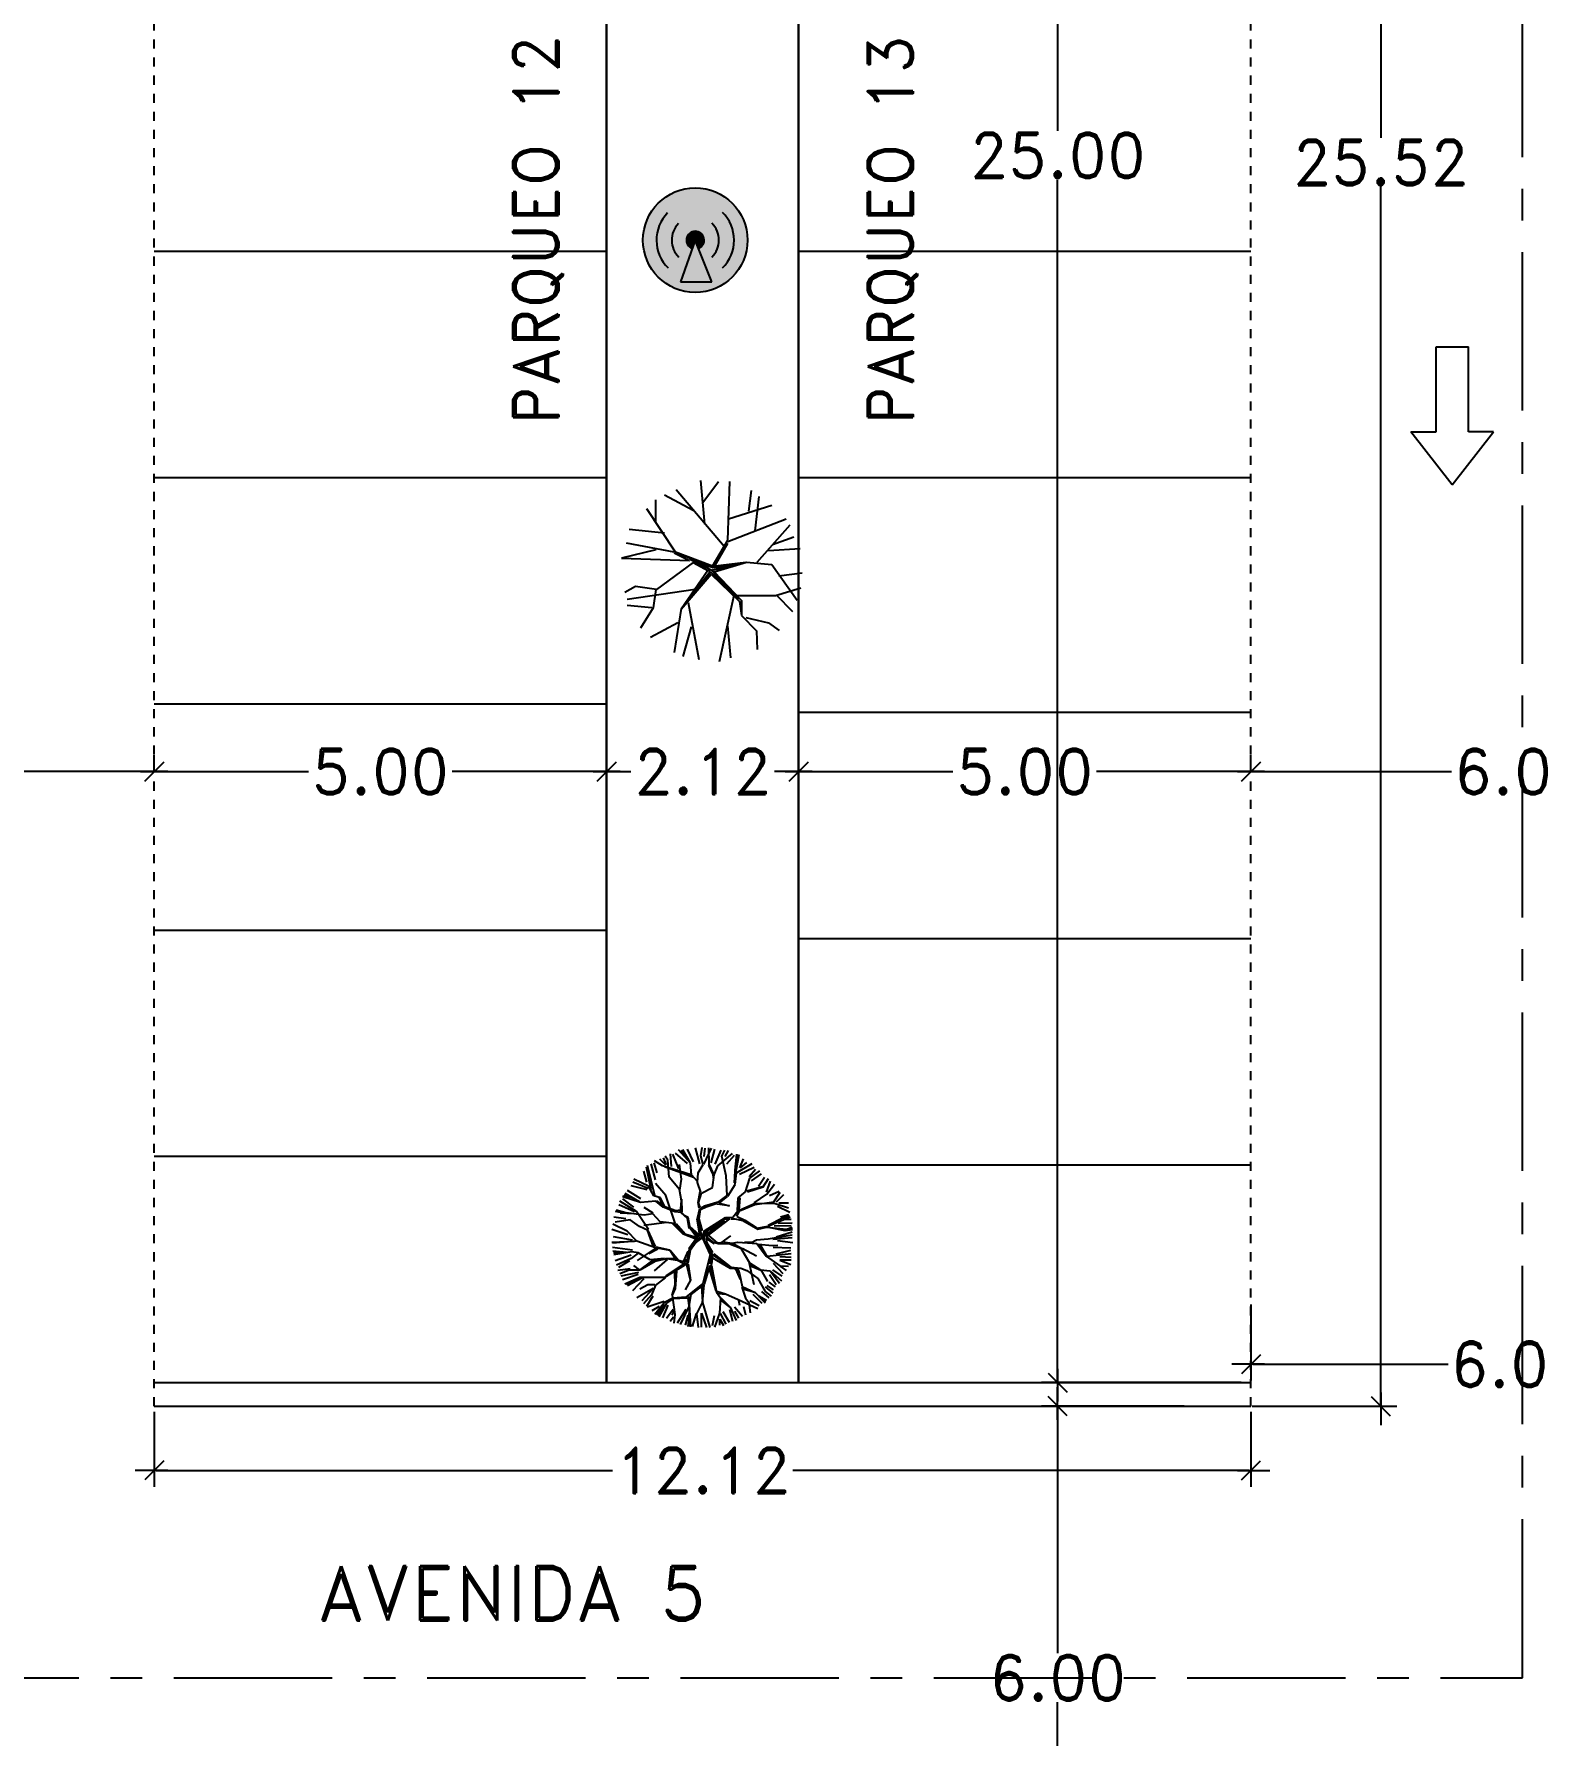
# Model space of a CAD drawing. Header units: millimetres. Extents: x 1590 to 1932, y -48 to 167.
# Drawn here: x 1713.58 to 1730.23, y 58.94 to 77.75 of the extents above; entities that cross this region are included whole.
import ezdxf

# ---------------------------------------------------------------- set-up
doc = ezdxf.new("R2010")
doc.units = ezdxf.units.MM
doc.header["$LTSCALE"] = 0.1
doc.header["$MEASUREMENT"] = 0
doc.header["$PDMODE"] = 35
doc.header["$PDSIZE"] = 0.75
doc.linetypes.add('CENTERX2', pattern=[4, 2.5, -0.5, 0.5, -0.5])
doc.linetypes.add('DASHED', pattern=[0.75, 0.5, -0.25])
doc.layers.get('0').update_dxf_attribs({"linetype": 'CONTINUOUS'})
doc.layers.get('DEFPOINTS').update_dxf_attribs({"linetype": 'CONTINUOUS'})
for name, color, linetype in [('ACCESSP01', 7, 'CONTINUOUS'), ('ACCESSP02', 7, 'CONTINUOUS'), ('CALLES', 3, 'CONTINUOUS'), ('L-SITE-TREE', 6, 'CONTINUOUS'), ('PARED', 4, 'CONTINUOUS'), ('PAREDES', 3, 'CONTINUOUS'), ('TEXT', 3, 'CONTINUOUS')]:
    doc.layers.add(name, color=color, linetype=linetype)
doc.styles.add('ROMAND', font='romand.shx')
doc.dimstyles.new('URBA', dxfattribs={"dimtxt": 20, "dimasz": 0.5, "dimexe": 1.25, "dimexo": 0.63, "dimgap": 0.63, "dimtad": 0, "dimtih": 1, "dimtoh": 1, "dimzin": 1, "dimdsep": 46, "dimtxsty": 'ROMAND', "dimcen": 2.5, "dimclrd": 1, "dimclre": 1, "dimclrt": 3, "dimadec": 0, "dimazin": 0, "dimtfac": 1, "dimtmove": 0, "dimatfit": 3, "dimfxl": 1, "dimtvp": 1, "dimtolj": 1, "dimtzin": 1, "dimarcsym": 0})

# ---------------------------------------------------------------- blocks, each defined once
blk = doc.blocks.new('UTP1$0$DIMBLOCK')
at = {"color": 1}
blk.add_line((-7.5, 0), (10.5, 0), dxfattribs=at)
at = {"color": 4}
blk.add_line((-5.25, -5.25), (5.25, 5.25), dxfattribs=at)
blk = doc.blocks.new('*D38')
at = {"color": 1, "linetype": 'Continuous', "lineweight": -2, "transparency": 16777216}
for p, q in [((1726.289, 62.587), (1724.711, 62.587)), ((1724.891, 62.567), (1724.891, 59.857)), ((1724.891, 56.607), (1724.891, 59.317)), ((1726.289, 56.587), (1724.711, 56.587))]:
    blk.add_line(p, q, dxfattribs=at)
at = {"layer": 'DEFPOINTS', "color": 0, "linetype": 'Continuous', "transparency": 16777216}
for p in [(1726.351, 62.587), (1724.891, 56.587), (1726.351, 56.587)]:
    blk.add_point(p, dxfattribs=at)
at = {"color": 1, "linetype": 'Continuous', "lineweight": -2, "transparency": 16777216, "xscale": 0.02, "yscale": 0.02, "zscale": 0.02}
for p, rotation in [((1724.891, 62.587), 90), ((1724.891, 56.587), 270)]:
    blk.add_blockref('UTP1$0$DIMBLOCK', p, dxfattribs=dict(at, rotation=rotation))
at = {"color": 3, "linetype": 'Continuous', "transparency": 16777216, "insert": (1724.891, 59.587), "char_height": 0.5, "attachment_point": 5, "style": 'ROMAND'}
blk.add_mtext('\\A1;6.00', dxfattribs=at)
blk = doc.blocks.new('02PTRX04')
at = {"color": 0, "linetype": 'ByBlock'}
for p, q in [((-0.1575, 0.4268), (-0.1641, 0.4744)), ((-0.1439, 0.4739), (-0.0961, 0.3981)), ((-0.08, 0.384), (-0.1276, 0.4828)), ((-0.0986, 0.4864), (-0.0833, 0.4309)), ((-0.08, 0.4506), (-0.0866, 0.4934)), ((-0.08, 0.4934), (-0.076, 0.4528)), ((-0.0778, 0.3731), (-0.0716, 0.4956)), ((-0.0394, 0.4228), (-0.0628, 0.4934)), ((-0.0373, 0.4246), (-0.0285, 0.5)), ((-0.0103, 0.4207), (0.0175, 0.4991)), ((-0.0103, 0.4966), (-0.0103, 0.4207)), ((-0.0051, 0.3603), (0.0359, 0.5)), ((0.0503, 0.489), (0.0605, 0.4335)), ((0.0896, 0.4206), (0.0615, 0.4978)), ((0.0908, 0.4536), (0.1111, 0.489)), ((0.0908, 0.4864), (0.0908, 0.4536)), ((0.0918, 0.4228), (0.124, 0.4806)), ((0.1437, 0.4714), (0.1086, 0.4134)), ((-0.3132, 0.3805), (-0.2778, 0.3248)), ((-0.2175, 0.3559), (-0.31, 0.3862)), ((-0.2829, 0.4057), (-0.2424, 0.3805)), ((-0.2157, 0.3603), (-0.269, 0.4268)), ((-0.2606, 0.4268), (-0.2175, 0.3712)), ((-0.2175, 0.3712), (-0.2519, 0.4356)), ((-0.2047, 0.3646), (-0.2456, 0.44)), ((-0.2249, 0.4462), (-0.1946, 0.3754)), ((-0.2045, 0.4485), (-0.1668, 0.3981)), ((-0.1844, 0.4638), (-0.1643, 0.4411)), ((-0.1619, 0.4056), (-0.1747, 0.4312)), ((-0.1725, 0.3215), (-0.1575, 0.4268)), ((-0.0866, 0.3368), (-0.0778, 0.3902)), ((-0.0778, 0.3902), (-0.08, 0.4506)), ((-0.0073, 0.3603), (-0.0373, 0.4246)), ((0.094, 0.3347), (0.0896, 0.4206)), ((0.094, 0.3475), (0.1474, 0.3884)), ((0.0958, 0.3347), (0.1474, 0.3862)), ((0.1437, 0.4006), (0.1615, 0.4638)), ((0.1474, 0.3862), (0.1817, 0.4612)), ((0.1717, 0.4083), (0.1944, 0.4485)), ((0.1717, 0.3854), (0.217, 0.436)), ((0.1927, 0.3453), (0.3002, 0.3946)), ((0.2221, 0.3828), (0.2323, 0.4284)), ((0.2505, 0.3603), (0.2592, 0.4184)), ((0.2575, 0.3502), (0.3079, 0.378)), ((-0.3285, 0.2313), (-0.3916, 0.297)), ((-0.2778, 0.2846), (-0.3687, 0.335)), ((-0.3078, 0.2637), (-0.3509, 0.2871)), ((-0.3384, 0.3502), (-0.2778, 0.2846)), ((-0.2862, 0.3197), (-0.3316, 0.369)), ((-0.265, 0.2659), (-0.2862, 0.3197)), ((-0.1681, 0.3368), (-0.2157, 0.3603)), ((-0.1681, 0.3409), (-0.2047, 0.3646)), ((-0.1725, 0.3215), (-0.1553, 0.2659)), ((-0.1553, 0.2831), (-0.1725, 0.3215)), ((-0.1297, 0.3387), (-0.1681, 0.3409)), ((-0.0972, 0.3325), (-0.1681, 0.3368)), ((-0.1488, 0.1884), (-0.1553, 0.2831)), ((-0.0866, 0.3368), (-0.1297, 0.3387)), ((-0.0716, 0.2377), (-0.1016, 0.2915)), ((-0.0029, 0.2571), (-0.0972, 0.3325)), ((-0.08, 0.3431), (-0.0778, 0.3281)), ((-0.0694, 0.3175), (-0.0778, 0.3731)), ((0.0037, 0.2593), (-0.0694, 0.3175)), ((-0.0113, 0.2721), (-0.0051, 0.3581)), ((0.0015, 0.2637), (-0.0073, 0.3603)), ((0.0315, 0.1756), (0.068, 0.2959)), ((0.0443, 0.1562), (0.0724, 0.3043)), ((0.0724, 0.3043), (0.094, 0.3347)), ((0.0746, 0.2981), (0.1218, 0.3131)), ((0.0808, 0.3109), (0.124, 0.3153)), ((0.1218, 0.3131), (0.1927, 0.3453)), ((0.1949, 0.3475), (0.1989, 0.3753)), ((0.2121, 0.2765), (0.2333, 0.3368)), ((0.2143, 0.2721), (0.287, 0.3065)), ((0.2183, 0.2853), (0.2848, 0.3043)), ((0.2333, 0.3368), (0.2505, 0.3603)), ((0.2725, 0.3148), (0.3232, 0.3652)), ((0.287, 0.3065), (0.3408, 0.3624)), ((0.3002, 0.2293), (0.3408, 0.3003)), ((0.3064, 0.3281), (0.3452, 0.3559)), ((0.3064, 0.3237), (0.3495, 0.3475)), ((0.3206, 0.2996), (0.3611, 0.335)), ((0.3408, 0.3003), (0.3751, 0.3259)), ((0.3408, 0.2744), (0.3838, 0.3098)), ((0.3509, 0.2667), (0.3863, 0.2919)), ((-0.4109, 0.1821), (-0.4624, 0.2034)), ((-0.3588, 0.196), (-0.457, 0.2163)), ((-0.3611, 0.2061), (-0.4471, 0.2364)), ((-0.3509, 0.2227), (-0.4346, 0.2593)), ((-0.3509, 0.2249), (-0.4259, 0.2615)), ((-0.3359, 0.2249), (-0.4197, 0.2699)), ((-0.2157, 0.2227), (-0.3509, 0.2227)), ((-0.269, 0.2637), (-0.3078, 0.2637)), ((-0.2113, 0.2249), (-0.265, 0.2659)), ((-0.1297, 0.1712), (-0.2157, 0.2227)), ((-0.106, 0.1456), (-0.2069, 0.2143)), ((-0.1553, 0.2659), (-0.1575, 0.1927)), ((-0.0932, 0.1518), (-0.0738, 0.2355)), ((-0.0844, 0.1496), (-0.0716, 0.2377)), ((0.0381, 0.098), (-0.0029, 0.2571)), ((0.0337, 0.1606), (0.0037, 0.2593)), ((0.0381, 0.1628), (0.0509, 0.2143)), ((0.1777, 0.1756), (0.2033, 0.2337)), ((0.1905, 0.1756), (0.1989, 0.2034)), ((0.1989, 0.2034), (0.2143, 0.2721)), ((0.2399, 0.184), (0.3002, 0.2293)), ((0.253, 0.1434), (0.2788, 0.2616)), ((0.3175, 0.18), (0.3539, 0.2445)), ((0.3611, 0.2492), (0.3963, 0.2744)), ((0.366, 0.2061), (0.4013, 0.2616)), ((0.369, 0.1864), (0.4205, 0.2552)), ((0.369, 0.1864), (0.4313, 0.2422)), ((0.3812, 0.1809), (0.4342, 0.2163)), ((0.3863, 0.143), (0.4393, 0.2011)), ((-0.3958, 0.0811), (-0.4946, 0.0983)), ((-0.399, 0.1), (-0.4873, 0.1303)), ((-0.4, 0.1176), (-0.4796, 0.1542)), ((-0.4041, 0.1759), (-0.4723, 0.1835)), ((-0.4092, 0.1303), (-0.4698, 0.1682)), ((-0.3509, 0.1821), (-0.4109, 0.1821)), ((-0.3592, 0.0875), (-0.4, 0.1176)), ((-0.3528, 0.18), (-0.385, 0.1563)), ((-0.2604, 0.0596), (-0.3657, 0.1283)), ((-0.2948, 0.1262), (-0.3613, 0.0875)), ((-0.269, 0.1346), (-0.3509, 0.1821)), ((-0.2862, 0.1327), (-0.3506, 0.18)), ((-0.2154, 0.1176), (-0.2948, 0.1262)), ((-0.2196, 0.1241), (-0.2862, 0.1327)), ((-0.2003, 0.124), (-0.2712, 0.1862)), ((-0.2047, 0.1196), (-0.269, 0.1346)), ((-0.1595, 0.1197), (-0.2089, 0.1197)), ((-0.1425, 0.1284), (-0.2047, 0.1196)), ((-0.1382, 0.1284), (-0.1831, 0.0746)), ((-0.1509, 0.1262), (-0.1831, 0.0747)), ((-0.1126, 0.1456), (-0.1425, 0.1284)), ((-0.1104, 0.1368), (-0.1382, 0.1284)), ((-0.0866, 0.1434), (-0.1297, 0.1712)), ((-0.1104, 0.1368), (-0.0844, 0.0768)), ((-0.095, 0.1218), (-0.106, 0.1456)), ((-0.0778, 0.068), (-0.0932, 0.1412)), ((-0.0738, 0.0746), (-0.0866, 0.1434)), ((-0.0076, 0.0016), (0.0381, 0.098)), ((0.0443, 0.1518), (0.0337, 0.1606)), ((0.0465, 0.0918), (0.0359, 0.1496)), ((0.0509, 0.0918), (0.0443, 0.1518)), ((0.0509, 0.1152), (0.1474, 0.1712)), ((0.0552, 0.1024), (0.1324, 0.154)), ((0.0574, 0.0918), (0.1518, 0.1668)), ((0.1474, 0.1712), (0.1905, 0.1756)), ((0.1518, 0.1668), (0.2077, 0.1712)), ((0.2077, 0.1712), (0.2399, 0.184)), ((0.2078, 0.0617), (0.2551, 0.1413)), ((0.2143, 0.0617), (0.2938, 0.1025)), ((0.2551, 0.1413), (0.3153, 0.18)), ((0.2572, 0.1563), (0.3175, 0.1821)), ((0.2959, 0.0359), (0.3474, 0.1048)), ((0.3131, 0.0424), (0.3518, 0.109)), ((0.3153, 0.18), (0.369, 0.1864)), ((0.3474, 0.1048), (0.4227, 0.1584)), ((0.3518, 0.1048), (0.4849, 0.0897)), ((0.4217, 0.128), (0.4823, 0.1507)), ((0.4217, 0.1254), (0.4848, 0.1254)), ((0.4217, 0.1076), (0.4848, 0.1102)), ((0.4227, 0.1584), (0.4699, 0.1606)), ((0.4265, 0.1631), (0.4568, 0.1835)), ((-0.5053, 0.0274), (-0.3808, 0.0231)), ((-0.3743, 0.0231), (-0.5032, 0.0338)), ((-0.3916, 0.0722), (-0.5026, 0.0572)), ((-0.4258, 0.0854), (-0.5011, 0.0768)), ((-0.3916, 0.0168), (-0.4975, -0.0008)), ((-0.4967, 0.0854), (-0.4538, 0.0875)), ((-0.3681, 0.023), (-0.4219, -0.0329)), ((-0.3613, 0.0875), (-0.3958, 0.0811)), ((-0.265, 0.0596), (-0.3681, 0.023)), ((-0.2755, 0.0531), (-0.3098, -0.0392)), ((-0.2648, 0.051), (-0.3056, -0.0371)), ((-0.3012, 0.0897), (-0.2518, 0.064)), ((-0.1831, 0.0746), (-0.265, 0.0596)), ((-0.2625, 0.0531), (-0.1874, 0.0703)), ((-0.0456, 0.0102), (-0.1122, -0.0156)), ((-0.0392, 0.0016), (-0.1101, -0.0177)), ((-0.0371, 0.0037), (-0.08, 0.064)), ((-0.0416, 0.0187), (-0.0778, 0.068)), ((-0.0076, 0.0016), (-0.0756, -0.0585)), ((-0.0394, 0.0274), (-0.0738, 0.0746)), ((-0.0735, -0.05), (-0.0306, 0.0081)), ((-0.0199, 0.0037), (-0.0735, -0.05)), ((-0.0051, 0.0015), (-0.0416, 0.0187)), ((-0.0051, 0.0015), (-0.0394, 0.0274)), ((-0.0076, 0.0016), (-0.0327, -0.1037)), ((-0.0076, 0.0016), (0.0465, 0.0918)), ((-0.0076, 0.0016), (0.0059, -0.0351)), ((0.0081, 0.0143), (0.0037, 0.0015)), ((0.0037, 0.0015), (0.0121, -0.0329)), ((0.0121, -0.0329), (0.0165, 0.0015)), ((0.0165, 0.0274), (0.0509, 0.0852)), ((0.0165, 0.0015), (0.0165, 0.0274)), ((0.0167, 0.0081), (0.0596, 0.0359)), ((0.0188, -0.0005), (0.051, 0.0252)), ((0.0274, -0.0091), (0.0768, 0.0317)), ((0.051, 0.0252), (0.0812, 0.0359)), ((0.0768, 0.0317), (0.0983, 0.0317)), ((0.0812, 0.0359), (0.1477, 0.0359)), ((0.0983, 0.0317), (0.152, -0.007)), ((0.1111, 0.0252), (0.1563, 0.0338)), ((0.1413, 0.0359), (0.2078, 0.0617)), ((0.1477, 0.0359), (0.1907, 0.0274)), ((0.1649, 0.0359), (0.2101, 0.0617)), ((0.1907, 0.0274), (0.2959, 0.0359)), ((0.2272, 0.0274), (0.2723, 0.0252)), ((0.2616, 0.0317), (0.2938, 0.0145)), ((0.2938, 0.0145), (0.3583, 0.0102)), ((0.3024, 0.0381), (0.3819, 0.0468)), ((0.3583, 0.0102), (0.4914, -0.0135)), ((0.3819, 0.0468), (0.4119, 0.0445)), ((0.3838, 0.0117), (0.4897, 0.0017)), ((0.3863, 0.0547), (0.4823, 0.0598)), ((0.4013, 0.0926), (0.4823, 0.0722)), ((0.409, 0.0193), (0.4948, 0.0295)), ((-0.4168, -0.0135), (-0.5051, -0.0413)), ((-0.4219, -0.0329), (-0.5012, -0.0717)), ((-0.4044, -0.0951), (-0.4881, -0.0822)), ((-0.3528, -0.0585), (-0.4044, -0.0951)), ((-0.3034, -0.0414), (-0.37, -0.1424)), ((-0.3056, -0.0371), (-0.3528, -0.0585)), ((-0.2024, -0.0801), (-0.3292, -0.065)), ((-0.2389, -0.0843), (-0.2797, -0.1295)), ((-0.1595, -0.0757), (-0.2389, -0.0843)), ((-0.1551, -0.078), (-0.2068, -0.2305)), ((-0.1122, -0.0156), (-0.1702, -0.0757)), ((-0.1101, -0.0177), (-0.1595, -0.0757)), ((-0.1509, -0.0757), (-0.0993, -0.0156)), ((-0.0779, -0.0478), (-0.0886, -0.1037)), ((-0.0756, -0.0585), (-0.0842, -0.108)), ((-0.0199, -0.0135), (-0.0348, -0.0994)), ((-0.0048, -0.0349), (-0.0241, -0.1016)), ((0.0059, -0.0351), (0.1218, -0.1083)), ((0.0209, -0.0051), (0.1455, -0.1017)), ((0.0209, -0.0157), (0.1174, -0.0889)), ((0.0231, -0.0373), (0.0209, -0.0157)), ((0.1152, -0.0973), (0.0231, -0.0373)), ((0.1174, -0.0889), (0.0337, -0.0351)), ((0.1733, -0.1017), (0.2183, -0.0911)), ((0.1861, -0.1145), (0.2293, -0.0933)), ((0.2183, -0.0911), (0.3002, -0.0435)), ((0.2293, -0.0933), (0.298, -0.0501)), ((0.298, -0.0501), (0.3558, -0.0607)), ((0.3002, -0.0435), (0.3495, -0.0545)), ((0.3495, -0.0545), (0.4589, -0.0435)), ((0.3558, -0.0607), (0.4439, -0.0973)), ((0.4376, -0.1039), (0.3579, -0.0651)), ((0.4526, -0.0351), (0.3623, -0.0523)), ((0.3914, -0.0617), (0.4848, -0.0639)), ((0.4013, -0.0008), (0.4897, -0.0288)), ((0.4141, -0.0767), (0.4897, -0.0792)), ((0.4932, -0.0395), (0.4526, -0.0351)), ((0.4589, -0.0435), (0.4914, -0.0545)), ((0.4932, -0.0457), (0.4676, -0.0417)), ((-0.4293, -0.1019), (-0.495, -0.1095)), ((-0.4494, -0.1339), (-0.486, -0.1424)), ((-0.428, -0.1339), (-0.4817, -0.1488)), ((-0.3814, -0.1398), (-0.4672, -0.1777)), ((-0.37, -0.1424), (-0.4624, -0.1982)), ((-0.385, -0.1295), (-0.4603, -0.1316)), ((-0.384, -0.165), (-0.4446, -0.2106)), ((-0.327, -0.1209), (-0.428, -0.1339)), ((-0.2797, -0.1295), (-0.327, -0.1209)), ((-0.2776, -0.1316), (-0.327, -0.1639)), ((-0.2217, -0.166), (-0.2625, -0.1982)), ((-0.2583, -0.2005), (-0.2217, -0.1746)), ((-0.2217, -0.1746), (-0.2432, -0.2176)), ((-0.2131, -0.1682), (-0.2368, -0.2176)), ((-0.1573, -0.1402), (-0.2217, -0.166)), ((-0.153, -0.1446), (-0.2131, -0.1682)), ((-0.1229, -0.136), (-0.1573, -0.1402)), ((-0.1273, -0.1488), (-0.153, -0.1446)), ((-0.1273, -0.136), (-0.1208, -0.2005)), ((-0.0886, -0.1037), (-0.1229, -0.1339)), ((-0.0993, -0.1166), (-0.1229, -0.136)), ((-0.1208, -0.209), (-0.1187, -0.1381)), ((-0.0842, -0.108), (-0.0993, -0.1166)), ((-0.0327, -0.1037), (-0.0199, -0.1574)), ((-0.0241, -0.1596), (-0.0285, -0.1919)), ((-0.0176, -0.166), (-0.0262, -0.1896)), ((-0.0241, -0.1016), (-0.0155, -0.1532)), ((-0.0199, -0.1574), (0.006, -0.1724)), ((-0.0155, -0.1532), (0.0146, -0.1682)), ((0.006, -0.1724), (0.0876, -0.1961)), ((0.0146, -0.1682), (0.0768, -0.1875)), ((0.1434, -0.1724), (0.064, -0.1833)), ((0.0876, -0.1875), (0.1327, -0.2241)), ((0.0897, -0.1875), (0.1434, -0.1724)), ((0.1455, -0.1017), (0.1152, -0.0973)), ((0.1218, -0.1083), (0.1627, -0.1105)), ((0.1518, -0.1017), (0.1733, -0.1017)), ((0.1627, -0.1105), (0.1905, -0.1448)), ((0.1839, -0.1145), (0.1989, -0.1448)), ((0.1885, -0.1467), (0.1928, -0.2176)), ((0.1905, -0.1448), (0.287, -0.1876)), ((0.2015, -0.2176), (0.195, -0.1488)), ((0.1989, -0.1448), (0.2848, -0.181)), ((0.2848, -0.181), (0.3901, -0.1942)), ((0.287, -0.1876), (0.3967, -0.1854)), ((0.3967, -0.1854), (0.4698, -0.162)), ((0.409, -0.1701), (0.4772, -0.1373)), ((0.4265, -0.1121), (0.4721, -0.1248)), ((0.476, -0.1145), (0.4376, -0.1039)), ((0.4804, -0.1083), (0.4398, -0.0995)), ((0.4439, -0.0973), (0.4848, -0.0995)), ((-0.3485, -0.1919), (-0.4452, -0.2219)), ((-0.4022, -0.2176), (-0.4452, -0.2262)), ((-0.4387, -0.2348), (-0.4022, -0.2176)), ((-0.4344, -0.2434), (-0.355, -0.1961)), ((-0.346, -0.2106), (-0.4194, -0.2584)), ((-0.3107, -0.261), (-0.399, -0.2839)), ((-0.3056, -0.2686), (-0.3891, -0.304)), ((-0.2625, -0.1982), (-0.3485, -0.1919)), ((-0.2884, -0.2606), (-0.3142, -0.3873)), ((-0.269, -0.2305), (-0.3098, -0.396)), ((-0.2734, -0.2283), (-0.3034, -0.2821)), ((-0.2368, -0.2176), (-0.2734, -0.2283)), ((-0.2068, -0.2305), (-0.2648, -0.2971)), ((-0.1315, -0.2627), (-0.1895, -0.3315)), ((-0.1208, -0.2005), (-0.1315, -0.2627)), ((-0.1294, -0.2585), (-0.1208, -0.3207)), ((-0.0134, -0.2476), (-0.0327, -0.3014)), ((-0.0285, -0.1919), (-0.0176, -0.252)), ((-0.0262, -0.1896), (-0.0113, -0.2434)), ((-0.0113, -0.2434), (0.051, -0.2735)), ((0.051, -0.2735), (0.0596, -0.3444)), ((0.0876, -0.1961), (0.1306, -0.2305)), ((0.1306, -0.2305), (0.1262, -0.3379)), ((0.1348, -0.2262), (0.1756, -0.2907)), ((0.1928, -0.2176), (0.2336, -0.2499)), ((0.2336, -0.2499), (0.2572, -0.3251)), ((0.2401, -0.2562), (0.326, -0.2799)), ((0.2444, -0.2499), (0.3303, -0.2778)), ((0.2809, -0.1896), (0.3497, -0.2369)), ((0.3054, -0.2813), (0.3382, -0.3317)), ((0.3303, -0.2778), (0.3604, -0.323)), ((0.3484, -0.2485), (0.3711, -0.3091)), ((0.3497, -0.2369), (0.3926, -0.2928)), ((0.366, -0.2307), (0.4192, -0.2533)), ((0.3901, -0.1942), (0.4245, -0.248)), ((0.4039, -0.1953), (0.4444, -0.2358)), ((0.4166, -0.1902), (0.4696, -0.1902)), ((-0.3034, -0.2821), (-0.385, -0.3207)), ((-0.3132, -0.304), (-0.3285, -0.3646)), ((-0.2653, -0.3165), (-0.288, -0.4051)), ((-0.2552, -0.3544), (-0.2727, -0.4101)), ((-0.067, -0.3444), (-0.2261, -0.3938)), ((-0.2154, -0.3896), (-0.0542, -0.3315)), ((-0.1895, -0.3315), (-0.196, -0.426)), ((-0.1208, -0.3207), (-0.1315, -0.4003)), ((-0.0649, -0.3444), (-0.0714, -0.4088)), ((-0.0306, -0.3056), (-0.0649, -0.3444)), ((-0.0327, -0.3014), (-0.0285, -0.3552)), ((-0.0285, -0.3552), (-0.0005, -0.4003)), ((0.0532, -0.3465), (0.0295, -0.3981)), ((0.0596, -0.3444), (0.0318, -0.4024)), ((0.0554, -0.3272), (0.0532, -0.3465)), ((0.0596, -0.3444), (0.079, -0.3938)), ((0.1262, -0.3379), (0.1026, -0.4476)), ((0.1714, -0.2993), (0.1756, -0.3659)), ((0.1821, -0.4583), (0.1735, -0.3701)), ((0.1756, -0.2907), (0.1821, -0.3552)), ((0.1756, -0.3659), (0.1907, -0.4562)), ((0.18, -0.3552), (0.1971, -0.4562)), ((0.1821, -0.3552), (0.2702, -0.4067)), ((0.1995, -0.347), (0.2802, -0.3872)), ((0.2524, -0.3343), (0.2878, -0.3748)), ((0.2572, -0.3251), (0.311, -0.3659)), ((0.2652, -0.3116), (0.3206, -0.3493)), ((-0.2261, -0.3938), (-0.2711, -0.4218)), ((-0.2071, -0.3974), (-0.2399, -0.4303)), ((-0.2045, -0.4), (-0.2198, -0.4379)), ((-0.196, -0.426), (-0.211, -0.4476)), ((-0.1768, -0.3898), (-0.1819, -0.4605)), ((-0.1365, -0.3773), (-0.1694, -0.458)), ((-0.0884, -0.4076), (-0.1541, -0.4631)), ((-0.0714, -0.4088), (-0.138, -0.4819)), ((-0.1229, -0.4798), (-0.0821, -0.426)), ((-0.0714, -0.411), (-0.1143, -0.484)), ((-0.0556, -0.415), (-0.0884, -0.4858)), ((-0.0202, -0.4051), (-0.0431, -0.4934)), ((-0.0005, -0.4003), (-0.0134, -0.4497)), ((-0.0134, -0.4497), (-0.0069, -0.4949)), ((0.0016, -0.4003), (0.0446, -0.4905)), ((0.005, -0.4453), (0.0101, -0.4908)), ((0.0318, -0.4024), (0.0295, -0.4926)), ((0.0429, -0.4101), (0.063, -0.4858)), ((0.0656, -0.4025), (0.0984, -0.4807)), ((0.079, -0.3938), (0.1607, -0.4626)), ((0.1026, -0.4476), (0.1176, -0.4798)), ((0.1211, -0.4453), (0.1389, -0.4781)), ((0.1287, -0.4051), (0.1717, -0.4529)), ((0.202, -0.3821), (0.2221, -0.4328)), ((0.2046, -0.3821), (0.2397, -0.4124))]:
    blk.add_line(p, q, dxfattribs=at)
blk = doc.blocks.new('02PTRX03')
at = {"color": 0, "linetype": 'ByBlock'}
for p, q in [((-0.1087, 0.31), (-0.1542, 0.4739)), ((-0.1262, 0.1755), (-0.0667, 0.4907)), ((0.126, 0.1376), (0.0454, 0.5033)), ((0.0909, 0.3057), (0.1085, 0.4823)), ((-0.1647, 0.2091), (-0.2033, 0.4529)), ((0.2516, 0.3321), (0.2556, 0.436)), ((-0.3189, 0.2049), (-0.3889, 0.3184)), ((-0.1823, 0.2889), (-0.3329, 0.3688)), ((0.1683, 0.2487), (0.2516, 0.3321)), ((0.1925, 0.2595), (0.3186, 0.2889)), ((0.3186, 0.2889), (0.3782, 0.331)), ((-0.3259, 0.2049), (-0.4625, 0.1923)), ((-0.3049, 0.104), (-0.3189, 0.2049)), ((-0.0176, -0.0011), (-0.1647, 0.2133)), ((-0.1647, 0.2133), (0.0008, 0.0186)), ((0.1575, 0.1712), (0.1683, 0.2487)), ((0.1683, 0.1654), (0.1683, 0.2487)), ((0.3606, 0.1334), (0.4517, 0.2259)), ((-0.4169, 0.0872), (-0.4765, 0.1208)), ((-0.0877, 0.104), (-0.4625, 0.1586)), ((-0.3014, 0.104), (-0.4169, 0.0872)), ((-0.0981, -0.0448), (-0.3014, 0.104)), ((-0.1165, 0.1483), (-0.0065, 0.0057)), ((-0.0006, 0.0088), (-0.1165, 0.1483)), ((0.1508, 0.1572), (-0.0006, 0.0088)), ((0.0008, 0.0186), (0.1575, 0.1712)), ((0.0052, -0.0002), (0.1508, 0.1572)), ((0.0183, 0.0066), (0.1683, 0.1654)), ((0.1435, 0.1376), (0.3571, 0.1376)), ((0.3361, -0.0347), (0.4762, 0.1628)), ((0.3571, 0.1376), (0.4972, 0.0956)), ((-0.0065, 0.0057), (-0.0126, -0.0152)), ((0.0183, 0.0066), (0.196, -0.0473)), ((0.3747, 0.0283), (0.5043, 0.0115)), ((-0.494, -0.0683), (-0.1189, -0.0568)), ((-0.3049, -0.1146), (-0.494, -0.0683)), ((-0.2033, -0.0978), (-0.1189, -0.0568)), ((0.0084, -0.0256), (-0.1955, -0.102)), ((-0.1788, -0.0954), (0.0113, -0.018)), ((-0.1165, -0.0625), (0.0052, -0.0032)), ((-0.0126, -0.0152), (-0.1165, -0.0625)), ((-0.0981, -0.0448), (-0.0176, -0.0011)), ((0.1745, -0.0419), (0.0052, -0.0002)), ((0.0052, -0.0032), (0.0676, -0.021)), ((0.0084, -0.0256), (0.1925, -0.0473)), ((0.0084, -0.0256), (0.0944, -0.1692)), ((0.0113, -0.018), (0.1745, -0.0419)), ((0.0172, -0.021), (0.0943, -0.1516)), ((0.196, -0.0473), (0.3361, -0.0347)), ((0.2556, -0.0473), (0.4377, -0.2533)), ((-0.2033, -0.102), (-0.466, -0.1524)), ((-0.1955, -0.102), (-0.3539, -0.3415)), ((0.0729, -0.1342), (-0.1928, -0.4466)), ((0.0944, -0.1608), (0.4167, -0.2869)), ((0.0944, -0.1692), (0.105, -0.4929)), ((0.3186, -0.1104), (0.4937, -0.123)), ((0.3396, -0.144), (0.4587, -0.186)), ((-0.2558, -0.207), (-0.452, -0.2281)), ((-0.3049, -0.2702), (-0.3049, -0.392)), ((-0.0331, -0.2575), (-0.0562, -0.4971)), ((0.2451, -0.2196), (0.2661, -0.4088)), ((-0.0982, -0.3331), (-0.2558, -0.4172)), ((-0.0445, -0.3756), (0.0419, -0.4929)), ((0.0979, -0.2869), (0.3361, -0.3626)), ((0.21, -0.3289), (0.224, -0.4424))]:
    blk.add_line(p, q, dxfattribs=at)
blk = doc.blocks.new('2')
at = {"color": 3, "linetype": 'ByBlock'}
for p, q in [((1.063, -0.026), (0.479, 0.431)), ((0.479, 0.431), (0.479, 0.152)), ((0.479, 0.152), (-0.461, 0.152)), ((-0.461, 0.152), (-0.461, -0.204)), ((1.063, -0.026), (0.479, -0.483)), ((0.479, -0.204), (-0.461, -0.204)), ((0.479, -0.483), (0.479, -0.204))]:
    blk.add_line(p, q, dxfattribs=at)
blk = doc.blocks.new('*D128')
at = {"layer": 'CALLES', "color": 1, "linetype": 'Continuous', "transparency": 16777216}
for p, q in [((1727.028, 63.711), (1727.028, 62.87)), ((1733.028, 63.711), (1733.028, 62.87)), ((1727.048, 63.05), (1729.206, 63.05)), ((1733.008, 63.05), (1730.77, 63.05))]:
    blk.add_line(p, q, dxfattribs=at)
at = {"layer": 'DEFPOINTS', "color": 0, "linetype": 'Continuous', "transparency": 16777216}
for p in [(1727.028, 63.773), (1733.028, 63.773), (1733.028, 63.05)]:
    blk.add_point(p, dxfattribs=at)
at = {"layer": 'CALLES', "color": 1, "linetype": 'Continuous', "transparency": 16777216, "xscale": 0.02, "yscale": 0.02, "zscale": 0.02, "rotation": 180}
blk.add_blockref('UTP1$0$DIMBLOCK', (1727.028, 63.05), dxfattribs=at)
at = {"layer": 'CALLES', "color": 1, "linetype": 'Continuous', "transparency": 16777216, "xscale": 0.02, "yscale": 0.02, "zscale": 0.02}
blk.add_blockref('UTP1$0$DIMBLOCK', (1733.028, 63.05), dxfattribs=at)
at = {"layer": 'CALLES', "color": 3, "linetype": 'Continuous', "transparency": 16777216, "insert": (1729.988, 63.05), "char_height": 0.5, "attachment_point": 5, "style": 'ROMAND'}
blk.add_mtext('\\A1;6.00', dxfattribs=at)
blk = doc.blocks.new('*D179')
at = {"layer": 'CALLES', "color": 1, "linetype": 'Continuous', "transparency": 16777216}
for p, q in [((1708.906, 69.66), (1708.906, 69.778)), ((1714.906, 69.66), (1714.906, 69.778)), ((1708.926, 69.598), (1711.124, 69.598)), ((1714.886, 69.598), (1712.687, 69.598))]:
    blk.add_line(p, q, dxfattribs=at)
at = {"layer": 'DEFPOINTS', "color": 0, "linetype": 'Continuous', "transparency": 16777216}
for p in [(1708.906, 69.598), (1714.906, 69.598), (1714.906, 69.598)]:
    blk.add_point(p, dxfattribs=at)
at = {"layer": 'CALLES', "color": 1, "linetype": 'Continuous', "transparency": 16777216, "xscale": 0.02, "yscale": 0.02, "zscale": 0.02, "rotation": 180}
blk.add_blockref('UTP1$0$DIMBLOCK', (1708.906, 69.598), dxfattribs=at)
at = {"layer": 'CALLES', "color": 1, "linetype": 'Continuous', "transparency": 16777216, "xscale": 0.02, "yscale": 0.02, "zscale": 0.02}
blk.add_blockref('UTP1$0$DIMBLOCK', (1714.906, 69.598), dxfattribs=at)
at = {"layer": 'CALLES', "color": 3, "linetype": 'Continuous', "transparency": 16777216, "insert": (1711.906, 69.598), "char_height": 0.5, "attachment_point": 5, "style": 'ROMAND'}
blk.add_mtext('\\A1;6.00', dxfattribs=at)
blk = doc.blocks.new('*D180')
at = {"layer": 'CALLES', "color": 1, "linetype": 'Continuous', "transparency": 16777216}
for p, q in [((1714.906, 69.66), (1714.906, 69.778)), ((1719.906, 69.66), (1719.906, 69.778)), ((1714.926, 69.598), (1716.612, 69.598)), ((1719.886, 69.598), (1718.199, 69.598))]:
    blk.add_line(p, q, dxfattribs=at)
at = {"layer": 'DEFPOINTS', "color": 0, "linetype": 'Continuous', "transparency": 16777216}
for p in [(1714.906, 69.598), (1719.906, 69.598), (1719.906, 69.598)]:
    blk.add_point(p, dxfattribs=at)
at = {"layer": 'CALLES', "color": 1, "linetype": 'Continuous', "transparency": 16777216, "xscale": 0.02, "yscale": 0.02, "zscale": 0.02, "rotation": 180}
blk.add_blockref('UTP1$0$DIMBLOCK', (1714.906, 69.598), dxfattribs=at)
at = {"layer": 'CALLES', "color": 1, "linetype": 'Continuous', "transparency": 16777216, "xscale": 0.02, "yscale": 0.02, "zscale": 0.02}
blk.add_blockref('UTP1$0$DIMBLOCK', (1719.906, 69.598), dxfattribs=at)
at = {"layer": 'CALLES', "color": 3, "linetype": 'Continuous', "transparency": 16777216, "insert": (1717.406, 69.598), "char_height": 0.5, "attachment_point": 5, "style": 'ROMAND'}
blk.add_mtext('\\A1;5.00', dxfattribs=at)
blk = doc.blocks.new('*D181')
at = {"layer": 'CALLES', "color": 1, "linetype": 'Continuous', "transparency": 16777216}
for p, q in [((1719.906, 69.66), (1719.906, 69.778)), ((1722.028, 69.66), (1722.028, 69.778)), ((1719.926, 69.598), (1720.173, 69.598)), ((1722.008, 69.598), (1721.761, 69.598))]:
    blk.add_line(p, q, dxfattribs=at)
at = {"layer": 'DEFPOINTS', "color": 0, "linetype": 'Continuous', "transparency": 16777216}
for p in [(1719.906, 69.598), (1722.028, 69.598), (1722.028, 69.598)]:
    blk.add_point(p, dxfattribs=at)
at = {"layer": 'CALLES', "color": 1, "linetype": 'Continuous', "transparency": 16777216, "xscale": 0.02, "yscale": 0.02, "zscale": 0.02, "rotation": 180}
blk.add_blockref('UTP1$0$DIMBLOCK', (1719.906, 69.598), dxfattribs=at)
at = {"layer": 'CALLES', "color": 1, "linetype": 'Continuous', "transparency": 16777216, "xscale": 0.02, "yscale": 0.02, "zscale": 0.02}
blk.add_blockref('UTP1$0$DIMBLOCK', (1722.028, 69.598), dxfattribs=at)
at = {"layer": 'CALLES', "color": 3, "linetype": 'Continuous', "transparency": 16777216, "insert": (1720.967, 69.598), "char_height": 0.5, "attachment_point": 5, "style": 'ROMAND'}
blk.add_mtext('\\A1;2.12', dxfattribs=at)
blk = doc.blocks.new('*D182')
at = {"layer": 'CALLES', "color": 1, "linetype": 'Continuous', "transparency": 16777216}
for p, q in [((1722.028, 69.66), (1722.028, 69.778)), ((1727.028, 69.66), (1727.028, 69.778)), ((1722.048, 69.598), (1723.734, 69.598)), ((1727.008, 69.598), (1725.322, 69.598))]:
    blk.add_line(p, q, dxfattribs=at)
at = {"layer": 'DEFPOINTS', "color": 0, "linetype": 'Continuous', "transparency": 16777216}
for p in [(1722.028, 69.598), (1727.028, 69.598), (1727.028, 69.598)]:
    blk.add_point(p, dxfattribs=at)
at = {"layer": 'CALLES', "color": 1, "linetype": 'Continuous', "transparency": 16777216, "xscale": 0.02, "yscale": 0.02, "zscale": 0.02, "rotation": 180}
blk.add_blockref('UTP1$0$DIMBLOCK', (1722.028, 69.598), dxfattribs=at)
at = {"layer": 'CALLES', "color": 1, "linetype": 'Continuous', "transparency": 16777216, "xscale": 0.02, "yscale": 0.02, "zscale": 0.02}
blk.add_blockref('UTP1$0$DIMBLOCK', (1727.028, 69.598), dxfattribs=at)
at = {"layer": 'CALLES', "color": 3, "linetype": 'Continuous', "transparency": 16777216, "insert": (1724.528, 69.598), "char_height": 0.5, "attachment_point": 5, "style": 'ROMAND'}
blk.add_mtext('\\A1;5.00', dxfattribs=at)
blk = doc.blocks.new('*D183')
at = {"layer": 'CALLES', "color": 1, "linetype": 'Continuous', "transparency": 16777216}
for p, q in [((1727.028, 69.66), (1727.028, 69.778)), ((1733.028, 69.66), (1733.028, 69.778)), ((1727.048, 69.598), (1729.246, 69.598)), ((1733.008, 69.598), (1730.81, 69.598))]:
    blk.add_line(p, q, dxfattribs=at)
at = {"layer": 'DEFPOINTS', "color": 0, "linetype": 'Continuous', "transparency": 16777216}
for p in [(1727.028, 69.598), (1733.028, 69.598), (1733.028, 69.598)]:
    blk.add_point(p, dxfattribs=at)
at = {"layer": 'CALLES', "color": 1, "linetype": 'Continuous', "transparency": 16777216, "xscale": 0.02, "yscale": 0.02, "zscale": 0.02, "rotation": 180}
blk.add_blockref('UTP1$0$DIMBLOCK', (1727.028, 69.598), dxfattribs=at)
at = {"layer": 'CALLES', "color": 1, "linetype": 'Continuous', "transparency": 16777216, "xscale": 0.02, "yscale": 0.02, "zscale": 0.02}
blk.add_blockref('UTP1$0$DIMBLOCK', (1733.028, 69.598), dxfattribs=at)
at = {"layer": 'CALLES', "color": 3, "linetype": 'Continuous', "transparency": 16777216, "insert": (1730.028, 69.598), "char_height": 0.5, "attachment_point": 5, "style": 'ROMAND'}
blk.add_mtext('\\A1;6.00', dxfattribs=at)
blk = doc.blocks.new('*D190')
at = {"layer": 'CALLES', "color": 1, "linetype": 'Continuous', "transparency": 16777216}
for p, q in [((1714.906, 62.524), (1714.906, 61.697)), ((1727.028, 62.524), (1727.028, 61.697)), ((1714.926, 61.877), (1719.971, 61.877)), ((1727.008, 61.877), (1721.963, 61.877))]:
    blk.add_line(p, q, dxfattribs=at)
at = {"layer": 'DEFPOINTS', "color": 0, "linetype": 'Continuous', "transparency": 16777216}
for p in [(1714.906, 62.587), (1727.028, 62.587), (1727.028, 61.877)]:
    blk.add_point(p, dxfattribs=at)
at = {"layer": 'CALLES', "color": 1, "linetype": 'Continuous', "transparency": 16777216, "xscale": 0.02, "yscale": 0.02, "zscale": 0.02, "rotation": 180}
blk.add_blockref('UTP1$0$DIMBLOCK', (1714.906, 61.877), dxfattribs=at)
at = {"layer": 'CALLES', "color": 1, "linetype": 'Continuous', "transparency": 16777216, "xscale": 0.02, "yscale": 0.02, "zscale": 0.02}
blk.add_blockref('UTP1$0$DIMBLOCK', (1727.028, 61.877), dxfattribs=at)
at = {"layer": 'CALLES', "color": 3, "linetype": 'Continuous', "transparency": 16777216, "insert": (1720.967, 61.877), "char_height": 0.5, "attachment_point": 5, "style": 'ROMAND'}
blk.add_mtext('\\A1;12.12', dxfattribs=at)
blk = doc.blocks.new('*D196')
at = {"layer": 'CALLES', "color": 1, "linetype": 'Continuous', "transparency": 16777216}
for p, q in [((1726.918, 87.848), (1724.711, 87.848)), ((1724.891, 87.828), (1724.891, 76.676)), ((1724.891, 62.868), (1724.891, 76.136)), ((1726.918, 62.848), (1724.711, 62.848))]:
    blk.add_line(p, q, dxfattribs=at)
at = {"layer": 'DEFPOINTS', "color": 0, "linetype": 'Continuous', "transparency": 16777216}
for p in [(1726.981, 87.848), (1724.891, 62.848), (1726.981, 62.848)]:
    blk.add_point(p, dxfattribs=at)
at = {"layer": 'CALLES', "color": 1, "linetype": 'Continuous', "transparency": 16777216, "xscale": 0.02, "yscale": 0.02, "zscale": 0.02}
for p, rotation in [((1724.891, 87.848), 90), ((1724.891, 62.848), 270)]:
    blk.add_blockref('UTP1$0$DIMBLOCK', p, dxfattribs=dict(at, rotation=rotation))
at = {"layer": 'CALLES', "color": 3, "linetype": 'Continuous', "transparency": 16777216, "insert": (1724.891, 76.406), "char_height": 0.5, "attachment_point": 5, "style": 'ROMAND'}
blk.add_mtext('\\A1;25.00', dxfattribs=at)
blk = doc.blocks.new('*D195')
at = {"layer": 'CALLES', "color": 1, "linetype": 'Continuous', "transparency": 16777216}
for p, q in [((1727.043, 88.108), (1728.642, 88.108)), ((1728.462, 88.088), (1728.462, 76.598)), ((1728.462, 62.607), (1728.462, 76.058)), ((1727.043, 62.587), (1728.642, 62.587))]:
    blk.add_line(p, q, dxfattribs=at)
at = {"layer": 'DEFPOINTS', "color": 0, "linetype": 'Continuous', "transparency": 16777216}
for p in [(1726.981, 88.108), (1726.981, 62.587), (1728.462, 62.587)]:
    blk.add_point(p, dxfattribs=at)
at = {"layer": 'CALLES', "color": 1, "linetype": 'Continuous', "transparency": 16777216, "xscale": 0.02, "yscale": 0.02, "zscale": 0.02}
for p, rotation in [((1728.462, 88.108), 90), ((1728.462, 62.587), 270)]:
    blk.add_blockref('UTP1$0$DIMBLOCK', p, dxfattribs=dict(at, rotation=rotation))
at = {"layer": 'CALLES', "color": 3, "linetype": 'Continuous', "transparency": 16777216, "insert": (1728.462, 76.328), "char_height": 0.5, "attachment_point": 5, "style": 'ROMAND'}
blk.add_mtext('\\A1;25.52', dxfattribs=at)
blk = doc.blocks.new('*D277')
at = {"color": 1, "linetype": 'Continuous', "lineweight": -2, "transparency": 16777216}
for p, q in [((1726.289, 62.587), (1724.711, 62.587)), ((1724.891, 62.567), (1724.891, 59.857)), ((1724.891, 56.607), (1724.891, 59.317)), ((1726.289, 56.587), (1724.711, 56.587))]:
    blk.add_line(p, q, dxfattribs=at)
at = {"layer": 'DEFPOINTS', "color": 0, "linetype": 'Continuous', "transparency": 16777216}
for p in [(1726.351, 62.587), (1724.891, 56.587), (1726.351, 56.587)]:
    blk.add_point(p, dxfattribs=at)
at = {"color": 1, "linetype": 'Continuous', "lineweight": -2, "transparency": 16777216, "xscale": 0.02, "yscale": 0.02, "zscale": 0.02}
for p, rotation in [((1724.891, 62.587), 90), ((1724.891, 56.587), 270)]:
    blk.add_blockref('UTP1$0$DIMBLOCK', p, dxfattribs=dict(at, rotation=rotation))
at = {"color": 3, "linetype": 'Continuous', "transparency": 16777216, "insert": (1724.891, 59.587), "char_height": 0.5, "attachment_point": 5, "style": 'ROMAND'}
blk.add_mtext('\\A1;6.00', dxfattribs=at)
blk = doc.blocks.new('PuntoAcceso01')
at = {"layer": 'ACCESSP01', "linetype": 'Continuous'}
h = blk.add_hatch(color=256, dxfattribs=at)
h.set_gradient(color1=(39, 118, 187), color2=(122, 175, 223))
h.paths.add_polyline_path([(-0.578, 0, 1), (0.578, 0, 1)])
h.paths.add_polyline_path([(0.036, -0.091), (0.182, -0.459), (-0.165, -0.459), (-0.033, -0.092, -5.478371)], flags=16)
h = blk.add_hatch(color=256, dxfattribs=at)
h.set_gradient(color1=(69, 84, 165), color2=(34, 52, 110))
h.paths.add_polyline_path([(-0.165, -0.459), (0.182, -0.459), (0, 0)])
h = blk.add_hatch(color=256, dxfattribs=at)
h.set_gradient(color1=(122, 175, 223), color2=(34, 52, 110))
h.paths.add_polyline_path([(-0.033, -0.092), (0, 0), (0.036, -0.091, 5.478371)])
at = {"layer": 'ACCESSP01', "color": 18, "linetype": 'Continuous', "true_color": 0x000000}
for p, q in [((0, 0), (-0.165, -0.459)), ((0, 0), (0, 0)), ((0.182, -0.459), (0, 0)), ((-0.165, -0.459), (0.182, -0.459))]:
    blk.add_line(p, q, dxfattribs=at)
blk.add_circle((0, 0), 0.578, dxfattribs=at)
for radius, start, end in [(0.429, 135.4577, 225.6092), (0.429, 314.4764, 45.6092), (0.261, 135.4577, 225.6092), (0.0979, 291.6132, 250.2346), (0.261, 314.4764, 45.6092)]:
    blk.add_arc((0, 0), radius, start, end, dxfattribs=at)

msp = doc.modelspace()

# ---------------------------------------------------------------- linework, layer by layer
at = {"color": 2, "linetype": 'Continuous'}
for p, q in [((1714.9055, 75.3476), (1719.9055, 75.3476)), ((1722.0279, 75.3476), (1727.0279, 75.3476)), ((1714.9055, 72.8476), (1719.9055, 72.8476)), ((1722.0279, 72.8476), (1727.0279, 72.8476)), ((1714.9055, 70.3476), (1719.9055, 70.3476)), ((1722.0279, 70.255), (1727.0279, 70.255)), ((1714.9055, 67.8476), (1719.9055, 67.8476)), ((1722.0279, 67.755), (1727.0279, 67.755)), ((1714.9055, 65.3476), (1719.9055, 65.3476)), ((1722.0279, 65.255), (1727.0279, 65.255))]:
    msp.add_line(p, q, dxfattribs=at)
at = {"layer": 'PARED', "color": 4}
for p, q in [((1719.9055, 87.8476), (1719.9055, 62.8476)), ((1722.0279, 87.8476), (1722.0279, 62.8476)), ((1719.9055, 62.8476), (1719.9055, 87.4509)), ((1722.0279, 62.8476), (1722.0279, 87.4509)), ((1714.9055, 62.8476), (1727.0279, 62.8476)), ((1714.9055, 62.5869), (1727.0279, 62.5869))]:
    msp.add_line(p, q, dxfattribs=at)
at = {"layer": 'PAREDES', "color": 1, "linetype": 'CENTERX2', "ltscale": 7}
for p, q in [((1730.0279, 59.5869), (1730.0279, 91.1083)), ((1636.7211, 59.5869), (1730.0279, 59.5869))]:
    msp.add_line(p, q, dxfattribs=at)
at = {"layer": 'PAREDES', "color": 2, "linetype": 'DASHED'}
for p, q in [((1714.9055, 62.5869), (1714.9055, 88.1083)), ((1727.0279, 62.5869), (1727.0279, 87.7009))]:
    msp.add_line(p, q, dxfattribs=at)

# ---------------------------------------------------------------- block references
at = {"xscale": -1, "rotation": 89.99999999999815}
msp.add_blockref('2', (1729.2275, 73.8298), dxfattribs=at)
at = {"layer": 'ACCESSP02', "linetype": 'Continuous'}
msp.add_blockref('PuntoAcceso01', (1720.8862, 75.469), dxfattribs=at)
at = {"layer": 'L-SITE-TREE', "color": 1, "xscale": -2, "yscale": 2, "zscale": 2, "rotation": 180}
for name, p in [('02PTRX03', (1721.0587, 71.8179)), ('02PTRX04', (1720.9758, 64.4546))]:
    msp.add_blockref(name, p, dxfattribs=at)

# ---------------------------------------------------------------- texts
at = {"layer": 'TEXT', "style": 'ROMAND'}
for s, p in [('PARQUEO 12', (1719.3737, 73.4294)), ('PARQUEO 13', (1723.2917, 73.4294))]:
    msp.add_text(s, height=0.5, rotation=90, dxfattribs=at).set_placement(p)
msp.add_text('AVENIDA 5', height=0.6, dxfattribs=at).set_placement((1716.7152, 60.22))

# ---------------------------------------------------------------- dimensions: what is measured, and where the dimension line sits
at = {"color": 3, "linetype": 'Continuous'}
for picture in ['*D38', '*D277']:
    dim = msp.add_linear_dim(base=(1724.8913, 56.5869), p1=(1726.3513, 62.5869), p2=(1726.3513, 56.5869), angle=90, dimstyle='URBA', override={"dimtxt": 0.5, "dimasz": 0.02, "dimexe": 0.18, "dimexo": 0.0625, "dimgap": 0.02, "dimzin": 0, "dimblk1": 'UTP1$0$DIMBLOCK', "dimblk2": 'UTP1$0$DIMBLOCK', "dimsah": 1, "dimcen": 0.09, "dimtdec": 4, "dimtofl": 0, "dimtvp": 0, "dimtzin": 0}, dxfattribs=at)
    dim.commit()
    dim.dimension.update_dxf_attribs({"geometry": picture, "text_midpoint": (1724.8913, 59.5869)})
at = {"layer": 'CALLES', "color": 2, "linetype": 'Continuous'}
for base, p1, p2, picture, middle in [((1728.4624, 62.5869), (1726.9805, 88.1083), (1726.9805, 62.5869), '*D195', (1728.4624, 76.3283)), ((1724.8913, 62.8476), (1726.9805, 87.8476), (1726.9805, 62.8476), '*D196', (1724.8913, 76.4058))]:
    dim = msp.add_linear_dim(base=base, p1=p1, p2=p2, angle=90, dimstyle='URBA', override={"dimtxt": 0.5, "dimasz": 0.02, "dimexe": 0.18, "dimexo": 0.0625, "dimgap": 0.02, "dimzin": 0, "dimblk1": 'UTP1$0$DIMBLOCK', "dimblk2": 'UTP1$0$DIMBLOCK', "dimsah": 1, "dimcen": 0.09, "dimtdec": 4, "dimtofl": 0, "dimtvp": 0, "dimtzin": 0}, dxfattribs=at)
    dim.commit()
    dim.dimension.update_dxf_attribs({"geometry": picture, "text_midpoint": middle, "dimtype": 160})
for base, p1, p2, picture, middle in [((1714.9055, 69.5979), (1708.9055, 69.5979), (1714.9055, 69.5979), '*D179', (1711.9055, 69.5979)), ((1719.9055, 69.5979), (1714.9055, 69.5979), (1719.9055, 69.5979), '*D180', (1717.4055, 69.5979)), ((1722.0279, 69.5979), (1719.9055, 69.5979), (1722.0279, 69.5979), '*D181', (1720.9667, 69.5979)), ((1727.0279, 69.5979), (1722.0279, 69.5979), (1727.0279, 69.5979), '*D182', (1724.5279, 69.5979)), ((1733.0279, 69.5979), (1727.0279, 69.5979), (1733.0279, 69.5979), '*D183', (1730.0279, 69.5979)), ((1727.0279, 61.8775), (1714.9055, 62.5869), (1727.0279, 62.5869), '*D190', (1720.9667, 61.8775))]:
    dim = msp.add_linear_dim(base=base, p1=p1, p2=p2, dimstyle='URBA', override={"dimtxt": 0.5, "dimasz": 0.02, "dimexe": 0.18, "dimexo": 0.0625, "dimgap": 0.02, "dimzin": 0, "dimblk1": 'UTP1$0$DIMBLOCK', "dimblk2": 'UTP1$0$DIMBLOCK', "dimsah": 1, "dimcen": 0.09, "dimtdec": 4, "dimtofl": 0, "dimtmove": 1, "dimtvp": 0, "dimtzin": 0}, dxfattribs=at)
    dim.commit()
    dim.dimension.update_dxf_attribs({"geometry": picture, "text_midpoint": middle})
dim = msp.add_linear_dim(base=(1733.0279, 63.0502), p1=(1727.0279, 63.7733), p2=(1733.0279, 63.7733), dimstyle='URBA', override={"dimtxt": 0.5, "dimasz": 0.02, "dimexe": 0.18, "dimexo": 0.0625, "dimgap": 0.02, "dimzin": 0, "dimblk1": 'UTP1$0$DIMBLOCK', "dimblk2": 'UTP1$0$DIMBLOCK', "dimsah": 1, "dimcen": 0.09, "dimtdec": 4, "dimtofl": 0, "dimtvp": 0, "dimtzin": 0}, dxfattribs=at)
dim.commit()
dim.dimension.update_dxf_attribs({"geometry": '*D128', "text_midpoint": (1729.9876, 63.0502), "dimtype": 160})

doc.saveas('drawing.dxf')
